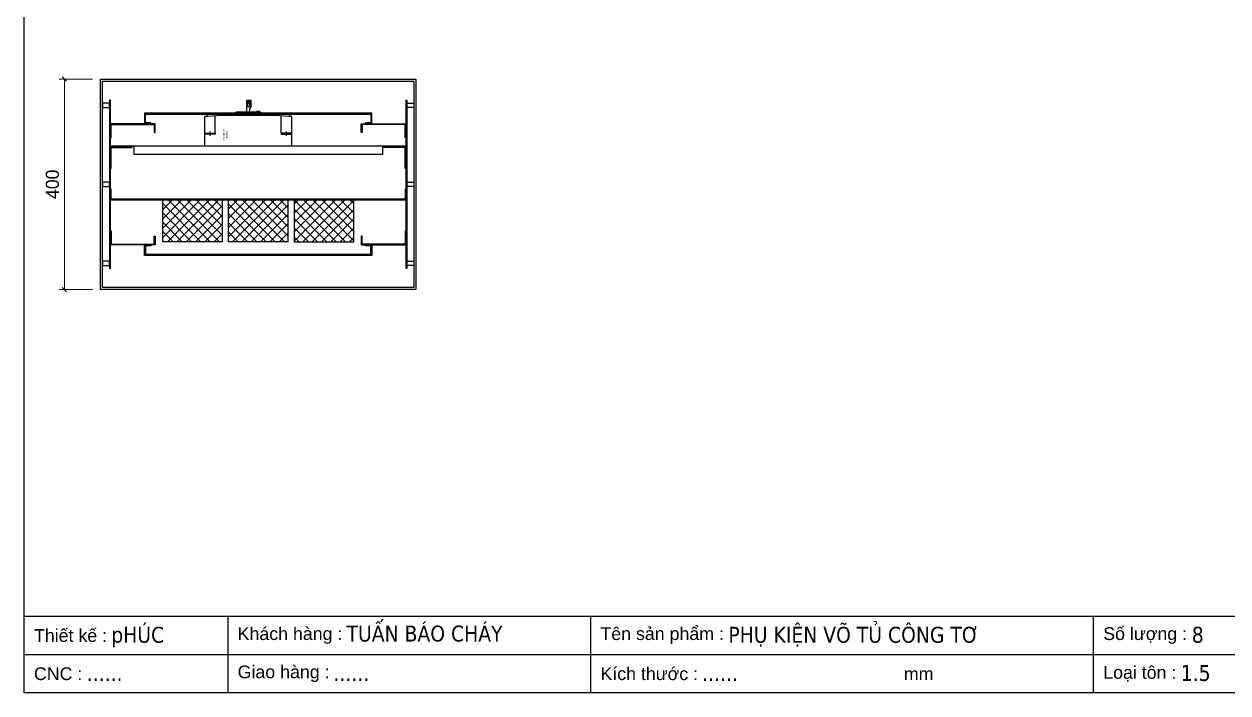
# Model space of a CAD drawing. Header units: millimetres. Extents: x 0 to 3594, y 0 to 2541.
# Drawn here: x 0 to 2289, y 0 to 1271 of the extents above; entities that cross this region are included whole.
import ezdxf
from ezdxf.enums import TextEntityAlignment as Align

# ---------------------------------------------------------------- set-up
doc = ezdxf.new("R2010")
doc.units = ezdxf.units.MM
doc.layers.add('DIM', color=253, linetype='Continuous')
doc.styles.add('Arial', font='arial.ttf')
doc.styles.add('Tahoma (Input Text)', font='tahoma.ttf')
doc.dimstyles.new('Dim-25', dxfattribs={"dimtxt": 25, "dimasz": 8, "dimexe": 10, "dimexo": 15, "dimgap": 10, "dimtad": 1, "dimdec": 0, "dimtxsty": 'Standard', "dimblk": 'OBLIQUE', "dimcen": 10, "dimclrd": 5, "dimclre": 5, "dimclrt": 3, "dimazin": 3, "dimtfac": 1, "dimtdec": 0, "dimtmove": 0, "dimatfit": 3, "dimldrblk": 'OBLIQUE', "dimlwd": 9, "dimlwe": 9})

# ---------------------------------------------------------------- blocks, each defined once
blk = doc.blocks.new('khungtenAsean2')
at = {"color": 7}
for p, q in [((2970, -1980), (0, -1980)), ((320, -1980), (320, -2100)), ((890, -1980), (890, -2100)), ((1680, -1980), (1680, -2100)), ((2020, -2040), (0, -2040))]:
    blk.add_line(p, q, dxfattribs=at)
blk.add_lwpolyline([(0, 0), (2970, 0), (2970, -2100), (0, -2100)], close=True, dxfattribs=at)
at = {"color": 2, "char_height": 20, "width": 917.634, "attachment_point": 4, "style": 'Arial'}
for s, insert in [('  Thiết kế :', (0, -2010)), ('  Khách hàng :', (320, -2010)), ('  Tên sản phẩm :', (890, -2010)), ('  Số lượng :', (1680, -2010)), ('  CNC :', (0, -2070)), ('  Giao hàng :', (320, -2070)), ('  Kích thước :', (890, -2070)), ('  Loại tôn :', (1680, -2070)), ('mm', (1382.3, -2070))]:
    blk.add_mtext(s, dxfattribs=dict(at, insert=insert))
at = {"color": 1, "style": 'Tahoma (Input Text)', "flags": 8}
for tag, p in [('#01', (137.1, -2021.3)), ('#03', (506.6, -2019.3)), ('#05', (1106.6, -2021.3)), ('#07', (1834.7, -2021.3)), ('#09', (2146.7, -2021.3)), ('#02', (98.5, -2081.3)), ('#04', (486.1, -2081.3)), ('#06', (1065.3, -2081.3)), ('#08', (1817.4, -2081.3)), ('#10', (2146.7, -2081.3))]:
    blk.add_attdef(tag, p, '', height=25, dxfattribs=at)
blk.add_attdef('#11', text='', height=25, dxfattribs=at).set_placement((2915, -2067.3), align=Align.CENTER)
blk = doc.blocks.new('HCC1 LS 250AF')
at = {"color": 7}
for p, q in [((-56, -0.5), (-56, 0)), ((0, 0), (-56, 0)), ((-56, -0.5), (-56, 0)), ((0, 0), (-56, 0)), ((0, 0), (0, -165)), ((-56.4, -6), (-58, -31.5)), ((-56.4, -6), (-58, -31.5)), ((-24, -20), (-57.3, -20)), ((-56.2, -2.4), (-56.4, -6)), ((-56.4, -6), (-56.2, -2.4)), ((-56, -0.5), (-56.2, -2.4)), ((-56, -0.5), (-56.2, -2.4)), ((-19, -10), (-27, -10)), ((-22, -6), (-24, -6)), ((-22, -14), (-24, -14)), ((-60, -31.5), (-60, -57.5)), ((-58, -31.5), (-60, -31.5)), ((-60, -57.5), (-60, -31.5)), ((-60, -31.5), (-58, -31.5)), ((-58, -31.5), (-58, -57.5)), ((-58, -31.5), (-58, -57.5)), ((-64, -59.5), (-62, -57.5)), ((-62, -57.5), (-64, -59.5)), ((-64, -105.5), (-64, -59.5)), ((-64, -59.5), (-64, -105.5)), ((-58, -57.5), (-62, -57.5)), ((-58, -57.5), (-62, -57.5)), ((-58, -69), (-58, -57.5)), ((-58, -57.5), (-58, -69)), ((-86.8, -80.6), (-86.8, -86.8)), ((-86.8, -80.6), (-86.8, -86.8)), ((-68.5, -80.1), (-86.3, -80.1)), ((-68.5, -80.1), (-86.3, -80.1)), ((-86.3, -87.3), (-74, -87.3)), ((-86.3, -87.3), (-74, -87.3)), ((-84.8, -85.4), (-84.8, -81.9)), ((-84.8, -85.4), (-84.8, -81.9)), ((-84.3, -81.4), (-75.3, -81.4)), ((-84.3, -81.4), (-75.3, -81.4)), ((-75.3, -85.9), (-84.3, -85.9)), ((-75.3, -85.9), (-84.3, -85.9)), ((-82.8, -81.9), (-82.8, -85.4)), ((-80.8, -81.9), (-82.8, -81.9)), ((-82.8, -81.9), (-82.8, -85.4)), ((-80.8, -81.9), (-82.8, -81.9)), ((-82.8, -85.4), (-80.8, -85.4)), ((-82.8, -85.4), (-80.8, -85.4)), ((-80.8, -85.4), (-80.8, -81.9)), ((-80.8, -85.4), (-80.8, -81.9)), ((-74.8, -81.9), (-74.8, -85.4)), ((-74.8, -81.9), (-74.8, -85.4)), ((-74, -87.3), (-70.6, -84.9)), ((-74, -87.3), (-70.6, -84.9)), ((-70.6, -84.9), (-68.5, -84.9)), ((-70.6, -84.9), (-68.5, -84.9)), ((-62.9, -80.1), (-68.5, -80.1)), ((-62.9, -80.1), (-68.5, -80.1)), ((-68.5, -84.9), (-63.3, -84.9)), ((-68.5, -84.9), (-63.3, -84.9)), ((-61.1, -75), (-64, -73.5)), ((-62, -74.6), (-64, -73.5)), ((-61.1, -75), (-62, -74.6)), ((-58, -69), (-58, -86)), ((-58, -86), (-58, -69)), ((-58, -107.5), (-58, -86)), ((-58, -86), (-58, -107.5)), ((-64, -99.6), (-65.5, -99.6)), ((-65.5, -100.6), (-65.5, -99.6)), ((-64, -99.6), (-65.5, -99.6)), ((-65.5, -100.6), (-65.5, -99.6)), ((-65.5, -100.6), (-64, -100.6)), ((-65.5, -102.5), (-65.5, -100.6)), ((-65.5, -100.6), (-64, -100.6)), ((-65.5, -100.6), (-65.5, -102.5)), ((-64, -102.5), (-65.5, -102.5)), ((-65.5, -103.4), (-65.5, -102.5)), ((-64, -102.5), (-65.5, -102.5)), ((-65.5, -103.4), (-65.5, -102.5)), ((-65.5, -103.4), (-64, -103.4)), ((-65.5, -103.4), (-64, -103.4)), ((-64, -98.4), (-65, -98.4)), ((-65, -100.4), (-65, -98.4)), ((-64, -98.4), (-65, -98.4)), ((-65, -100.4), (-65, -98.4)), ((-65, -99.4), (-64, -99.4)), ((-64, -99.4), (-65, -99.4)), ((-65, -100.4), (-64, -100.4)), ((-65, -102.6), (-65, -100.4)), ((-65, -100.4), (-64, -100.4)), ((-65, -100.4), (-65, -102.6)), ((-64, -102.6), (-65, -102.6)), ((-65, -104.6), (-65, -102.6)), ((-64, -102.6), (-65, -102.6)), ((-65, -104.6), (-65, -102.6)), ((-65, -103.6), (-64, -103.6)), ((-64, -103.6), (-65, -103.6)), ((-65, -104.6), (-64, -104.6)), ((-65, -104.6), (-64, -104.6)), ((-64, -94.9), (-61.1, -93.4)), ((-64, -94.9), (-62, -93.8)), ((-64, -105.5), (-62, -107.5)), ((-62, -107.5), (-64, -105.5)), ((-62, -93.8), (-61.1, -93.4)), ((-62, -107.5), (-58, -107.5)), ((-62, -107.5), (-58, -107.5)), ((-60, -133.5), (-60, -107.5)), ((-60, -107.5), (-60, -133.5)), ((-58, -107.5), (-58, -133.5)), ((-58, -107.5), (-58, -133.5)), ((-58, -133.5), (-60, -133.5)), ((-60, -133.5), (-58, -133.5)), ((-58, -133.5), (-56.4, -159)), ((-58, -133.5), (-56.4, -159)), ((-24, -145), (-57.3, -145)), ((-56.4, -159), (-56.2, -162.6)), ((-56.2, -162.6), (-56.4, -159)), ((-19, -155), (-27, -155)), ((-22, -151), (-24, -151)), ((-22, -159), (-24, -159)), ((-56.2, -162.6), (-56, -164.5)), ((-56, -164.5), (-56.2, -162.6)), ((-56, -165), (-56, -164.5)), ((-56, -165), (-56, -164.5)), ((-56, -165), (0, -165)), ((-56, -165), (0, -165))]:
    blk.add_line(p, q, dxfattribs=at)
for points in [[(-22, 0), (-24, 0), (-24, -20), (-22, -20)], [(-22, -165), (-24, -165), (-24, -145), (-22, -145)]]:
    blk.add_lwpolyline(points, close=True, dxfattribs=at)
for centre, radius, start, end in [((-86.3, -80.6), 0.5, 90, 180), ((-86.3, -80.6), 0.5, 90, 180), ((-86.3, -86.8), 0.5, 180, 270), ((-86.3, -86.8), 0.5, 180, 270), ((-84.3, -81.9), 0.5, 90, 180), ((-84.3, -81.9), 0.5, 90, 180), ((-84.3, -85.4), 0.5, 180, 270), ((-84.3, -85.4), 0.5, 180, 270), ((-75.3, -81.9), 0.5, 0, 90), ((-75.3, -81.9), 0.5, 0, 90), ((-75.3, -85.4), 0.5, 270, 0), ((-75.3, -85.4), 0.5, 270, 0), ((-43.3, -84.2), 20, 152.7108, 207.2892), ((-43.3, -84.2), 20, 159.2175, 200.7825), ((-43.3, -84.2), 20, 152.7108, 159.2175), ((-43.3, -84.2), 20, 200.7825, 207.2892)]:
    blk.add_arc(centre, radius, start, end, dxfattribs=at)
for points, knots in [([(-83.3, -81.4), (-83.3, -81.4), (-83.2, -81.5), (-83.2, -81.5), (-83.1, -81.5), (-83.1, -81.5), (-83.1, -81.5), (-83, -81.6), (-83, -81.6), (-82.9, -81.7), (-82.9, -81.7), (-82.8, -81.8), (-82.8, -81.9)], [0, 0, 0, 0, 0.232186, 0.232186, 0.232186, 0.45252, 0.45252, 0.45252, 0.649049, 0.649049, 0.649049, 1, 1, 1, 1]), ([(-82.8, -81.9), (-82.8, -81.9), (-82.9, -81.8), (-82.9, -81.8), (-82.9, -81.7), (-82.9, -81.7), (-82.9, -81.7), (-83, -81.6), (-83, -81.6), (-83.1, -81.5), (-83.1, -81.5), (-83.2, -81.4), (-83.3, -81.4)], [0, 0, 0, 0, 0.171203, 0.171203, 0.171203, 0.350951, 0.350951, 0.350951, 0.54748, 0.54748, 0.54748, 1, 1, 1, 1]), ([(-82.8, -85.4), (-82.8, -85.5), (-82.9, -85.6), (-82.9, -85.6), (-82.9, -85.7), (-82.9, -85.7), (-82.9, -85.7), (-83, -85.8), (-83, -85.8), (-83.1, -85.9), (-83.1, -85.9), (-83.2, -85.9), (-83.3, -85.9)], [0, 0, 0, 0, 0.1713963, 0.1713963, 0.1713963, 0.3517191, 0.3517191, 0.3517191, 0.5484632, 0.5484632, 0.5484632, 1, 1, 1, 1]), ([(-83.3, -85.9), (-83.3, -85.9), (-83.2, -85.9), (-83.2, -85.9), (-83.1, -85.9), (-83.1, -85.9), (-83.1, -85.9), (-83, -85.8), (-83, -85.8), (-82.9, -85.7), (-82.9, -85.7), (-82.8, -85.6), (-82.8, -85.4)], [0, 0, 0, 0, 0.2320312, 0.2320312, 0.2320312, 0.4515368, 0.4515368, 0.4515368, 0.6482809, 0.6482809, 0.6482809, 1, 1, 1, 1]), ([(-80.3, -81.4), (-80.4, -81.4), (-80.5, -81.5), (-80.5, -81.5), (-80.6, -81.5), (-80.6, -81.5), (-80.6, -81.5), (-80.7, -81.6), (-80.7, -81.6), (-80.7, -81.7), (-80.8, -81.7), (-80.8, -81.8), (-80.8, -81.9)], [0, 0, 0, 0, 0.2320312, 0.2320312, 0.2320312, 0.4515368, 0.4515368, 0.4515368, 0.6482809, 0.6482809, 0.6482809, 1, 1, 1, 1]), ([(-80.8, -81.9), (-80.8, -81.9), (-80.8, -81.8), (-80.8, -81.8), (-80.8, -81.7), (-80.8, -81.7), (-80.7, -81.7), (-80.7, -81.6), (-80.7, -81.6), (-80.6, -81.5), (-80.6, -81.5), (-80.4, -81.4), (-80.3, -81.4)], [0, 0, 0, 0, 0.1713963, 0.1713963, 0.1713963, 0.3517191, 0.3517191, 0.3517191, 0.5484632, 0.5484632, 0.5484632, 1, 1, 1, 1]), ([(-80.8, -85.4), (-80.8, -85.5), (-80.8, -85.6), (-80.8, -85.6), (-80.8, -85.7), (-80.8, -85.7), (-80.7, -85.7), (-80.7, -85.8), (-80.7, -85.8), (-80.6, -85.9), (-80.6, -85.9), (-80.4, -85.9), (-80.3, -85.9)], [0, 0, 0, 0, 0.171203, 0.171203, 0.171203, 0.350951, 0.350951, 0.350951, 0.54748, 0.54748, 0.54748, 1, 1, 1, 1]), ([(-80.3, -85.9), (-80.4, -85.9), (-80.6, -85.9), (-80.6, -85.9), (-80.7, -85.8), (-80.7, -85.8), (-80.7, -85.7), (-80.8, -85.7), (-80.8, -85.6), (-80.8, -85.4)], [0, 0, 0, 0, 0.4525204, 0.4525204, 0.4525204, 0.649049, 0.649049, 0.649049, 1, 1, 1, 1])]:
    blk.add_open_spline(points, degree=3, knots=knots, dxfattribs=at)
at = {"color": 7, "insert": (-40.1, -34.5), "char_height": 3.5, "attachment_point": 1}
blk.add_mtext_dynamic_manual_height_columns('\\pi8.28487;{\\C1;LS MCCB\\P\\pi11.82426;250AF}', width=37.687, gutter_width=1, heights=[0], dxfattribs=at)
blk = doc.blocks.new('vvv')
at = {"ltscale": 3}
h = blk.add_hatch(dxfattribs=at)
h.set_pattern_fill('ANSI37', scale=100, angle=-90, style=0)
h.set_pattern_definition([(315, (106087.637, -100475.316), (8.8388348, 8.8388348), []), (45, (106087.637, -100475.316), (-8.8388348, 8.8388348), [])])
h.paths.add_polyline_path([(2459.1, -103977.4), (2459.1, -104057.4), (2346.1, -104057.4), (2346.1, -103977.4)])
at = {"color": 7}
blk.add_lwpolyline([(2459.1, -103977.4), (2459.1, -104057.4), (2346.1, -104057.4), (2346.1, -103977.4)], close=True, dxfattribs=at)
blk = doc.blocks.new('*D6')
at = {"color": 0, "linetype": 'ByBlock', "lineweight": -2}
for p, q in [((80.7, 1162.2), (72.7, 1170.2)), ((72.7, 770.2), (80.7, 762.2))]:
    blk.add_line(p, q, dxfattribs=at)
at = {"layer": 'Defpoints', "color": 0, "ltscale": 3, "transparency": 16777216}
for p in [(145.1, 1166.2), (76.7, 766.2), (145.1, 766.2)]:
    blk.add_point(p, dxfattribs=at)
at = {"layer": 'DIM', "color": 5, "lineweight": 9, "ltscale": 3, "transparency": 16777216}
for p, q in [((130.1, 1166.2), (66.7, 1166.2)), ((76.7, 1166.2), (76.7, 766.2)), ((130.1, 766.2), (66.7, 766.2))]:
    blk.add_line(p, q, dxfattribs=at)
at = {"layer": 'DIM', "color": 3, "ltscale": 3, "transparency": 16777216, "insert": (53.9, 966.2), "char_height": 25, "attachment_point": 5, "rotation": 90}
blk.add_mtext('400', dxfattribs=at)
blk = doc.blocks.new('_Oblique')
at = {"color": 0, "linetype": 'ByBlock', "lineweight": -2}
blk.add_line((-0.5, -0.5), (0.5, 0.5), dxfattribs=at)

msp = doc.modelspace()

# ---------------------------------------------------------------- linework, layer by layer
at = {"color": 7, "ltscale": 3}
for points in [[(745.1, 766.2), (145.1, 766.2), (145.1, 1166.2), (745.1, 1166.2)], [(741.1, 770.2), (149.1, 770.2), (149.1, 1162.2), (741.1, 1162.2)], [(149.1, 1120.2), (149.1, 1112.2), (162.6, 1112.2), (162.6, 1120.2)], [(741.1, 1120.2), (741.1, 1112.2), (727.6, 1112.2), (727.6, 1120.2)], [(149.1, 970.2), (149.1, 962.2), (162.6, 962.2), (162.6, 970.2)], [(741.1, 970.2), (741.1, 962.2), (727.6, 962.2), (727.6, 970.2)], [(149.1, 820.2), (149.1, 812.2), (162.6, 812.2), (162.6, 820.2)], [(741.1, 820.2), (741.1, 812.2), (727.6, 812.2), (727.6, 820.2)]]:
    msp.add_lwpolyline(points, close=True, dxfattribs=at)
at = {"color": 4, "ltscale": 3}
for points in [[(162.6, 1126.2), (162.6, 806.2), (164.1, 806.2), (164.1, 1126.2)], [(727.6, 1126.2), (727.6, 806.2), (726.1, 806.2), (726.1, 1126.2)]]:
    msp.add_lwpolyline(points, close=True, dxfattribs=at)
at = {"color": 6}
for points in [[(649.1, 1081.2), (661.1, 1081.2), (661.1, 1101.2), (229.1, 1101.2), (229.1, 1081.2), (241.1, 1081.2), (241.1, 1083.2), (231.1, 1083.2), (231.1, 1099.2), (659.1, 1099.2), (659.1, 1083.2), (649.1, 1083.2)], [(649.1, 851.2), (661.1, 851.2), (661.1, 831.2), (229.1, 831.2), (229.1, 851.2), (241.1, 851.2), (241.1, 849.2), (231.1, 849.2), (231.1, 833.2), (659.1, 833.2), (659.1, 849.2), (649.1, 849.2)]]:
    msp.add_lwpolyline(points, close=True, dxfattribs=at)
at = {"color": 3, "ltscale": 3}
for points in [[(165.6, 1054.7), (165.6, 1079.7), (247.6, 1079.7), (247.6, 1064.7), (249.1, 1064.7), (249.1, 1081.2), (164.1, 1081.2), (164.1, 1054.7)], [(724.6, 1054.7), (724.6, 1079.7), (642.6, 1079.7), (642.6, 1064.7), (641.1, 1064.7), (641.1, 1081.2), (726.1, 1081.2), (726.1, 1054.7)], [(165.6, 877.7), (165.6, 852.7), (247.6, 852.7), (247.6, 867.7), (249.1, 867.7), (249.1, 851.2), (164.1, 851.2), (164.1, 877.7)], [(724.6, 877.7), (724.6, 852.7), (642.6, 852.7), (642.6, 867.7), (641.1, 867.7), (641.1, 851.2), (726.1, 851.2), (726.1, 877.7)]]:
    msp.add_lwpolyline(points, close=True, dxfattribs=at)
at = {"color": 252, "ltscale": 0.5}
for points in [[(165.6, 996.2), (165.6, 1036.2), (205.6, 1036.2), (205.6, 1037.7), (164.1, 1037.7), (164.1, 996.2)], [(724.6, 996.2), (724.6, 1036.2), (684.6, 1036.2), (684.6, 1037.7), (726.1, 1037.7), (726.1, 996.2)]]:
    msp.add_lwpolyline(points, close=True, dxfattribs=at)
at = {"color": 8}
msp.add_lwpolyline([(209.1, 1037.7), (167.1, 1037.7), (167.1, 1039.2), (723.1, 1039.2), (723.1, 1037.7), (681.1, 1037.7), (681.1, 1022.7), (209.1, 1022.7), (209.1, 1037.7)], dxfattribs=at)
at = {"color": 1}
msp.add_lwpolyline([(165.6, 956.7), (164.1, 956.7), (164.1, 936.7), (726.1, 936.7), (726.1, 956.7), (724.6, 956.7), (724.6, 956.7), (724.6, 956.7), (724.6, 938.2), (165.6, 938.2), (165.6, 956.7), (165.6, 956.7)], close=True, dxfattribs=at)

# ---------------------------------------------------------------- block references
at = {"color": 7}
ref = msp.add_blockref('khungtenAsean2', (0, 2541), dxfattribs=dict(at, xscale=1.210000000006402, yscale=1.210000000006402, zscale=1.210000000006402))
ref.add_attrib('#08', '1.5', (2199.1, 22.7), dxfattribs={"color": 1, "height": 30.25, "style": 'Tahoma (Input Text)'})
ref.add_attrib('#07', '8', (2220, 95.3), dxfattribs={"color": 1, "height": 30.3, "style": 'Tahoma (Input Text)'})
ref.add_attrib('#06', '......', (1289.1, 22.7), dxfattribs={"color": 1, "height": 30.25, "style": 'Tahoma (Input Text)'})
ref.add_attrib('#05', 'PHỤ KIỆN VÕ TỦ CÔNG TƠ', (1339, 95.3), dxfattribs={"color": 1, "height": 30.25, "style": 'Tahoma (Input Text)'})
ref.add_attrib('#04', '......', (588.2, 22.7), dxfattribs={"color": 1, "height": 30.25, "style": 'Tahoma (Input Text)'})
ref.add_attrib('#03', 'TUẤN BÁO CHÁY', (613, 97.6), dxfattribs={"color": 1, "height": 30.25, "style": 'Tahoma (Input Text)'})
ref.add_attrib('#02', '......', (119.1, 22.7), dxfattribs={"color": 1, "height": 30.25, "style": 'Tahoma (Input Text)'})
ref.add_attrib('#01', 'pHÚC', (165.8, 95.3), dxfattribs={"color": 1, "height": 30.25, "style": 'Tahoma (Input Text)'})
at = {"color": 7, "xscale": -1, "rotation": 90}
msp.add_blockref('HCC1 LS 250AF', (343.6, 1039.2), dxfattribs=at)
at = {"color": 7}
for p in [(-2082.6, 104914.1), (-1957.6, 104914.1)]:
    msp.add_blockref('vvv', p, dxfattribs=at)
at = {"color": 7, "xscale": -1}
msp.add_blockref('vvv', (2972.7, 104914.1), dxfattribs=at)

# ---------------------------------------------------------------- dimensions: what is measured, and where the dimension line sits
at = {"layer": 'DIM', "color": 7, "ltscale": 3}
dim = msp.add_linear_dim(base=(76.7, 766.2), p1=(145.1, 1166.2), p2=(145.1, 766.2), angle=90, dimstyle='Dim-25', dxfattribs=at)
dim.commit()
dim.dimension.update_dxf_attribs({"geometry": '*D6', "text_midpoint": (53.9, 966.2)})

doc.saveas('drawing.dxf')
